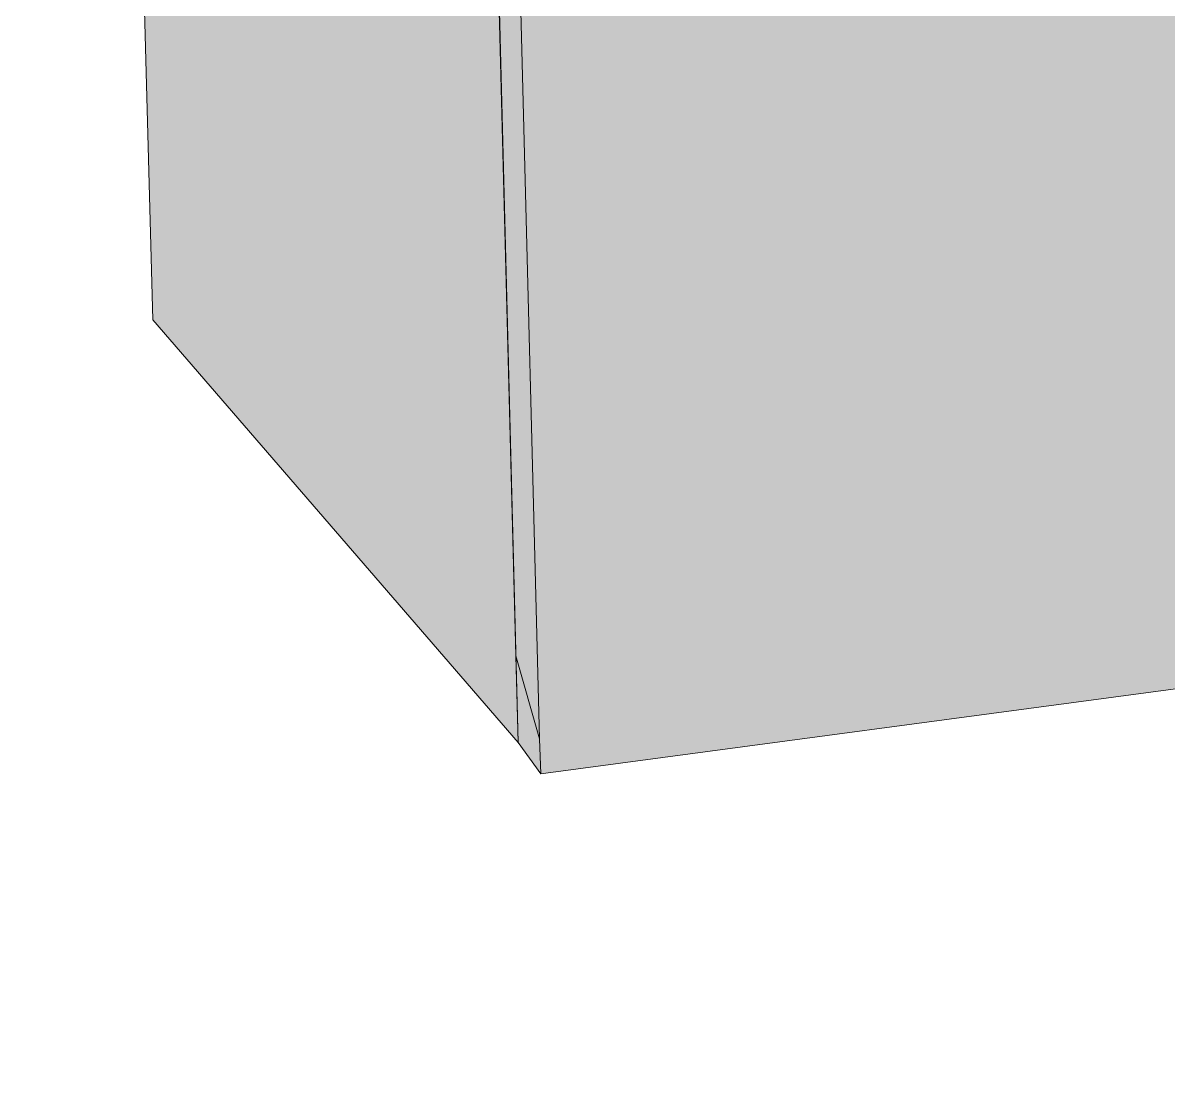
# Model space of a CAD drawing. Extents: x -1337 to 5791, y -3809 to 1769.
# Drawn here: x 697.14 to 740.74, y 1026.83 to 1067.55 of the extents above; entities that cross this region are included whole.
import ezdxf

# ---------------------------------------------------------------- set-up
doc = ezdxf.new("R2010")
doc.units = 0
doc.header["$MEASUREMENT"] = 0
doc.layers.add('.ATI-HATCH', color=7, linetype='Continuous', lineweight=0)
doc.layers.add('G-ANNO-TTLB', color=7, linetype='Continuous', lineweight=0)

# ---------------------------------------------------------------- blocks, each defined once
blk = doc.blocks.new('Block_115')
at = {"layer": '.ATI-HATCH', "color": 18, "lineweight": 9, "true_color": 0x000000}
for p, q in [((715.905, 1043.467), (700.997, 1623.902)), ((716.812, 1040.313), (701.857, 1623.519)), ((716.861, 1038.976), (716.812, 1040.313))]:
    blk.add_line(p, q, dxfattribs=at)
for points in [[(716.861, 1038.976), (1114.678, 1092.203), (1127.245, 1640.099)], [(716.861, 1038.976), (716, 1040.171), (715.905, 1043.467)]]:
    blk.add_lwpolyline(points, dxfattribs=at)
blk = doc.blocks.new('Block_114')
at = {"layer": '.ATI-HATCH', "true_color": 0xe6e6e6, "transparency": 33554687}
h = blk.add_hatch(color=254, dxfattribs=at)
edge = h.paths.add_edge_path()
edge.add_spline(control_points=[(1127.245, 1640.099), (1127.245, 1640.099), (1125.812, 1640.051), (1125.812, 1640.051), (1125.812, 1640.051), (1122.801, 1639.956), (1122.801, 1639.956), (1122.801, 1639.956), (1111.334, 1639.478), (1111.334, 1639.478), (1111.334, 1639.478), (1110.188, 1639.43), (1110.188, 1639.43), (1110.188, 1639.43), (1090.454, 1638.666), (1090.454, 1638.666), (1090.454, 1638.666), (1086.488, 1638.522), (1086.488, 1638.522), (1086.488, 1638.522), (1064.653, 1637.662), (1064.653, 1637.662), (1064.653, 1637.662), (1037.752, 1636.611), (1037.752, 1636.611), (1037.752, 1636.611), (1033.883, 1636.467), (1033.883, 1636.467), (1033.883, 1636.467), (1012.906, 1635.655), (1012.906, 1635.655), (1012.906, 1635.655), (999.099, 1635.13), (999.099, 1635.13), (999.099, 1635.13), (922.124, 1632.12), (922.124, 1632.12), (922.124, 1632.12), (843.096, 1629.014), (843.096, 1629.014), (843.096, 1629.014), (806.018, 1627.58), (806.018, 1627.58), (806.018, 1627.58), (772.428, 1626.291), (772.428, 1626.291), (772.428, 1626.291), (743.713, 1625.144), (743.713, 1625.144), (743.713, 1625.144), (721.447, 1624.283), (721.447, 1624.283), (721.447, 1624.283), (707.017, 1623.71), (707.017, 1623.71), (707.017, 1623.71), (701.857, 1623.519), (701.857, 1623.519), (701.857, 1623.519), (716.812, 1040.313), (716.812, 1040.313), (716.812, 1040.313), (716.861, 1038.976), (716.861, 1038.976), (716.861, 1038.976), (1114.678, 1092.203), (1114.678, 1092.203), (1114.678, 1092.203), (1127.245, 1640.099), (1127.245, 1640.099)], knot_values=[0, 0, 0, 0, 1, 1, 1, 2, 2, 2, 3, 3, 3, 4, 4, 4, 5, 5, 5, 6, 6, 6, 7, 7, 7, 8, 8, 8, 9, 9, 9, 10, 10, 10, 11, 11, 11, 12, 12, 12, 13, 13, 13, 14, 14, 14, 15, 15, 15, 16, 16, 16, 17, 17, 17, 18, 18, 18, 19, 19, 19, 20, 20, 20, 21, 21, 21, 22, 22, 22, 23, 23, 23, 23], degree=3, periodic=0)
edge.add_line((1127.245, 1640.099), (1127.245, 1640.099))
edge = h.paths.add_edge_path()
edge.add_spline(control_points=[(822.072, 1176.916), (822.072, 1176.916), (821.977, 1185.994), (821.977, 1185.994), (821.977, 1185.994), (818.728, 1444.629), (818.728, 1444.629), (818.728, 1444.629), (818.489, 1446.206), (818.489, 1446.206), (818.489, 1446.206), (818.68, 1446.684), (818.68, 1446.684), (818.68, 1446.684), (818.155, 1489.925), (818.155, 1489.925), (818.155, 1489.925), (818.059, 1497.57), (818.059, 1497.57), (818.059, 1497.57), (818.059, 1497.953), (818.059, 1497.953), (818.059, 1497.953), (1016.299, 1509.946), (1016.299, 1509.946), (1016.299, 1509.946), (1020.934, 1510.184), (1020.934, 1510.184), (1020.934, 1510.184), (1021.46, 1510.232), (1021.46, 1510.232), (1021.46, 1510.232), (1022.798, 1510.327), (1022.798, 1510.327), (1022.798, 1510.327), (1022.272, 1462.93), (1022.272, 1462.93), (1022.272, 1462.93), (1022.511, 1462.452), (1022.511, 1462.452), (1022.511, 1462.452), (1022.223, 1458.677), (1022.223, 1458.677), (1022.223, 1458.677), (1020.361, 1291.876), (1020.361, 1291.876), (1020.361, 1291.876), (1020.6, 1291.398), (1020.6, 1291.398), (1020.6, 1291.398), (1020.312, 1288.865), (1020.312, 1288.865), (1020.312, 1288.865), (1019.215, 1190.199), (1019.215, 1190.199), (1019.215, 1190.199), (822.216, 1167.599), (822.216, 1167.599), (822.216, 1167.599), (822.168, 1168.698), (822.168, 1168.698), (822.168, 1168.698), (822.168, 1169.224), (822.168, 1169.224), (822.168, 1169.224), (822.072, 1176.869), (822.072, 1176.869), (822.072, 1176.869), (822.072, 1176.916), (822.072, 1176.916)], knot_values=[0, 0, 0, 0, 1, 1, 1, 2, 2, 2, 3, 3, 3, 4, 4, 4, 5, 5, 5, 6, 6, 6, 7, 7, 7, 8, 8, 8, 9, 9, 9, 10, 10, 10, 11, 11, 11, 12, 12, 12, 13, 13, 13, 14, 14, 14, 15, 15, 15, 16, 16, 16, 17, 17, 17, 18, 18, 18, 19, 19, 19, 20, 20, 20, 21, 21, 21, 22, 22, 22, 23, 23, 23, 23], degree=3, periodic=0)
edge.add_line((822.072, 1176.916), (822.072, 1176.916))
at = {"layer": '.ATI-HATCH', "true_color": 0xcccccc, "transparency": 33554687}
h = blk.add_hatch(color=254, dxfattribs=at)
h.dxf.hatch_style = 2
h.paths.add_polyline_path([(702.086, 1056.257), (716, 1040.171), (700.997, 1623.902), (686.98, 1630.413)])
at = {"layer": '.ATI-HATCH', "true_color": 0xe6e6e6, "transparency": 33554687}
for points in [[(715.905, 1043.467), (700.997, 1623.902), (701.857, 1623.519), (716.812, 1040.313), (715.905, 1043.467)], [(716.861, 1038.976), (716, 1040.171), (715.905, 1043.467), (716.812, 1040.313), (716.861, 1038.976)]]:
    blk.add_hatch(color=254, dxfattribs=at).paths.add_polyline_path(points)
at = {"layer": '.ATI-HATCH'}
blk.add_lwpolyline([(702.086, 1056.257), (716, 1040.171), (700.997, 1623.902), (686.98, 1630.413)], close=True, dxfattribs=at)
at = {"layer": '.ATI-HATCH', "color": 18, "lineweight": 9, "true_color": 0x000000}
blk.add_lwpolyline([(702.086, 1056.257), (716, 1040.171), (700.997, 1623.902), (686.98, 1630.413)], close=True, dxfattribs=at)
at = {"layer": '.ATI-HATCH'}
for points in [[(715.905, 1043.467), (700.997, 1623.902), (701.857, 1623.519), (716.812, 1040.313), (715.905, 1043.467)], [(716.861, 1038.976), (716, 1040.171), (715.905, 1043.467), (716.812, 1040.313), (716.861, 1038.976)]]:
    blk.add_lwpolyline(points, dxfattribs=at)
blk.add_open_spline([(1127.245, 1640.099), (1127.245, 1640.099), (1125.812, 1640.051), (1125.812, 1640.051), (1125.812, 1640.051), (1122.801, 1639.956), (1122.801, 1639.956), (1122.801, 1639.956), (1111.334, 1639.478), (1111.334, 1639.478), (1111.334, 1639.478), (1110.188, 1639.43), (1110.188, 1639.43), (1110.188, 1639.43), (1090.454, 1638.666), (1090.454, 1638.666), (1090.454, 1638.666), (1086.488, 1638.522), (1086.488, 1638.522), (1086.488, 1638.522), (1064.653, 1637.662), (1064.653, 1637.662), (1064.653, 1637.662), (1037.752, 1636.611), (1037.752, 1636.611), (1037.752, 1636.611), (1033.883, 1636.467), (1033.883, 1636.467), (1033.883, 1636.467), (1012.906, 1635.655), (1012.906, 1635.655), (1012.906, 1635.655), (999.099, 1635.13), (999.099, 1635.13), (999.099, 1635.13), (922.124, 1632.12), (922.124, 1632.12), (922.124, 1632.12), (843.096, 1629.014), (843.096, 1629.014), (843.096, 1629.014), (806.018, 1627.58), (806.018, 1627.58), (806.018, 1627.58), (772.428, 1626.291), (772.428, 1626.291), (772.428, 1626.291), (743.713, 1625.144), (743.713, 1625.144), (743.713, 1625.144), (721.447, 1624.283), (721.447, 1624.283), (721.447, 1624.283), (707.017, 1623.71), (707.017, 1623.71), (707.017, 1623.71), (701.857, 1623.519), (701.857, 1623.519), (701.857, 1623.519), (716.812, 1040.313), (716.812, 1040.313), (716.812, 1040.313), (716.861, 1038.976), (716.861, 1038.976), (716.861, 1038.976), (1114.678, 1092.203), (1114.678, 1092.203), (1114.678, 1092.203), (1127.245, 1640.099), (1127.245, 1640.099)], degree=3, knots=[0, 0, 0, 0, 1, 1, 1, 2, 2, 2, 3, 3, 3, 4, 4, 4, 5, 5, 5, 6, 6, 6, 7, 7, 7, 8, 8, 8, 9, 9, 9, 10, 10, 10, 11, 11, 11, 12, 12, 12, 13, 13, 13, 14, 14, 14, 15, 15, 15, 16, 16, 16, 17, 17, 17, 18, 18, 18, 19, 19, 19, 20, 20, 20, 21, 21, 21, 22, 22, 22, 23, 23, 23, 23], dxfattribs=at)
blk.add_blockref('Block_115', (0, 0), dxfattribs=at)
blk = doc.blocks.new('Block_113')
at = {"layer": '.ATI-HATCH'}
blk.add_blockref('Block_114', (0, 0), dxfattribs=at)

msp = doc.modelspace()

# ---------------------------------------------------------------- hatches: boundary and pattern name
at = {"layer": 'G-ANNO-TTLB', "true_color": 0xff00ff, "transparency": 33554687}
h = msp.add_hatch(color=6, dxfattribs=at)
edge = h.paths.add_edge_path()
edge.add_spline(control_points=[(1773.018, -796.5), (1773.018, -796.5), (-1156.5, -796.5), (-1156.5, -796.5), (-1156.5, -796.5), (-1156.5, 1660.5), (-1156.5, 1660.5), (-1156.5, 1660.5), (1773.018, 1660.5), (1773.018, 1660.5), (1773.018, 1660.5), (1773.018, -796.5), (1773.018, -796.5)], knot_values=[0, 0, 0, 0, 1, 1, 1, 2, 2, 2, 3, 3, 3, 4, 4, 4, 4], degree=3, periodic=0)
edge = h.paths.add_edge_path()
edge.add_spline(control_points=[(-1147.5, 1651.5), (-1147.5, 1651.5), (-1147.5, -787.5), (-1147.5, -787.5), (-1147.5, -787.5), (1764.018, -787.5), (1764.018, -787.5), (1764.018, -787.5), (1764.018, 1651.5), (1764.018, 1651.5), (1764.018, 1651.5), (-1147.5, 1651.5), (-1147.5, 1651.5)], knot_values=[0, 0, 0, 0, 1, 1, 1, 2, 2, 2, 3, 3, 3, 4, 4, 4, 4], degree=3, periodic=0)
edge.add_line((-1147.5, 1651.5), (-1147.5, 1651.5))

# ---------------------------------------------------------------- linework, layer by layer
at = {"layer": 'G-ANNO-TTLB'}
for points in [[(1773.018, -796.5), (1773.018, -796.5), (-1156.5, -796.5), (-1156.5, -796.5), (-1156.5, -796.5), (-1156.5, 1660.5), (-1156.5, 1660.5), (-1156.5, 1660.5), (1773.018, 1660.5), (1773.018, 1660.5), (1773.018, 1660.5), (1773.018, -796.5), (1773.018, -796.5)], [(-1147.5, 1651.5), (-1147.5, 1651.5), (-1147.5, -787.5), (-1147.5, -787.5), (-1147.5, -787.5), (1764.018, -787.5), (1764.018, -787.5), (1764.018, -787.5), (1764.018, 1651.5), (1764.018, 1651.5), (1764.018, 1651.5), (-1147.5, 1651.5), (-1147.5, 1651.5)]]:
    msp.add_open_spline(points, degree=3, knots=[0, 0, 0, 0, 1, 1, 1, 2, 2, 2, 3, 3, 3, 4, 4, 4, 4], dxfattribs=at)

# ---------------------------------------------------------------- block references
at = {"layer": '.ATI-HATCH'}
msp.add_blockref('Block_113', (0, 0), dxfattribs=at)

doc.saveas('drawing.dxf')
